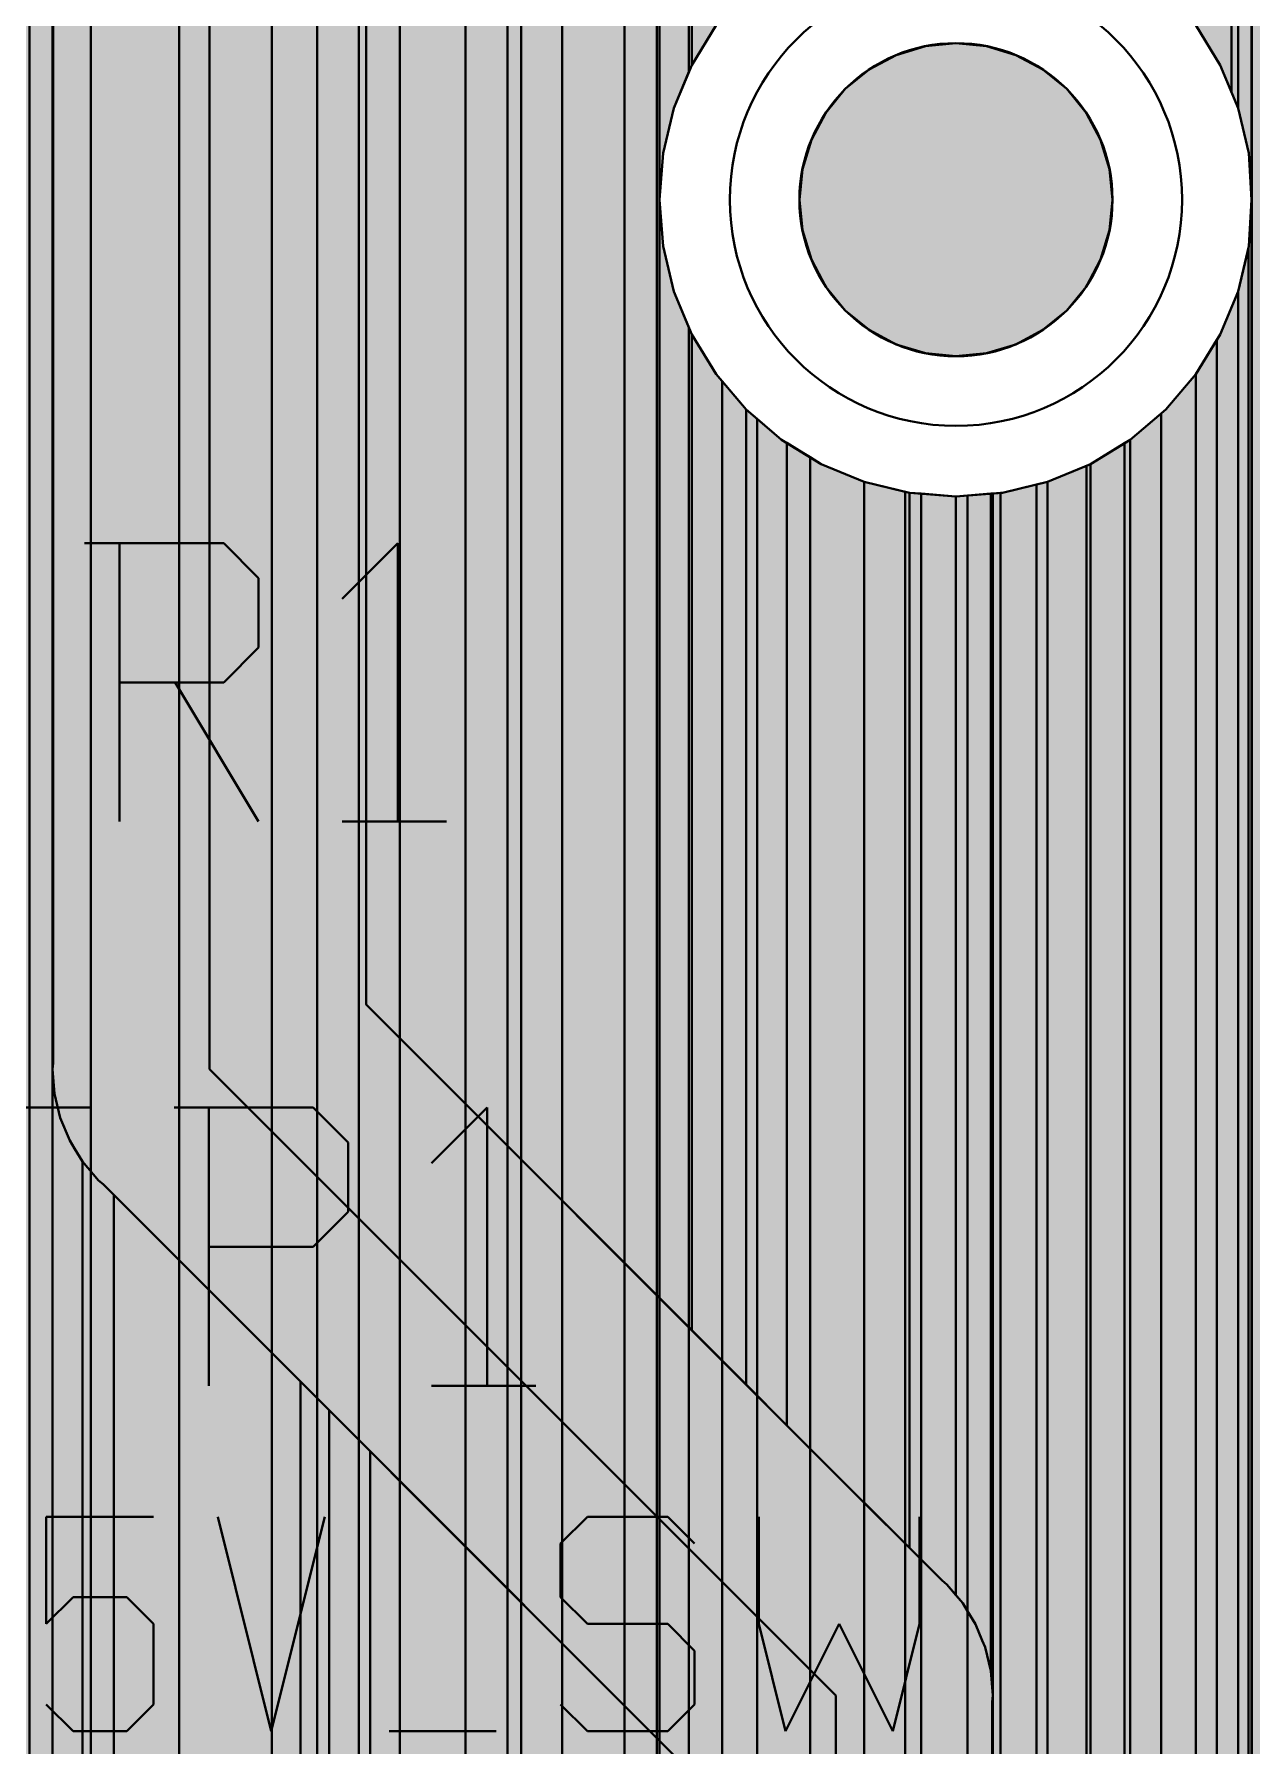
# Model space of a CAD drawing. Header units: millimetres. Extents: x 2 to 110, y 3 to 56.
# Drawn here: x 101.74 to 106.18, y 22.31 to 28.56 of the extents above; entities that cross this region are included whole.
import ezdxf

# ---------------------------------------------------------------- set-up
doc = ezdxf.new("R2010")
doc.units = ezdxf.units.MM
for name, color, linetype in [('bottom_copper', 7, 'Continuous'), ('drill_plated', 7, 'Continuous'), ('top_copper', 7, 'Continuous'), ('top_silk', 7, 'Continuous')]:
    doc.layers.add(name, color=color, linetype=linetype)

# ---------------------------------------------------------------- blocks, each defined once
blk = doc.blocks.new('Block2303')
at = {"layer": 'bottom_copper', "lineweight": 40}
for points in [[(1.0379, 0), (1.0371, 0), (1.0371, 28.6645), (1.0379, 28.6745), (1.0379, 0)], [(1.0371, 24.42), (1.0271, 24.5894), (0.9874, 24.7546), (0.9633, 24.8128), (0.9633, 26.5672), (0.9874, 26.6254), (1.0271, 26.7906), (1.0371, 26.96), (1.0371, 24.42)], [(0.9633, 24.8128), (0.9224, 24.9116), (0.8336, 25.0565), (0.8336, 26.3235), (0.9224, 26.4684), (0.9633, 26.5672), (0.9633, 24.8128)], [(1.0371, 0), (1.0254, 0), (1.0254, 24.2435), (1.0271, 24.2506), (1.0371, 24.42), (1.0371, 0)], [(1.0254, 0), (0.9101, 0), (0.9101, 23.9083), (0.9224, 23.9284), (0.9874, 24.0854), (1.0254, 24.2435), (1.0254, 0)], [(0.9101, 1.56), (0.9001, 1.7294), (0.8604, 1.8946), (0.8336, 1.9593), (0.8336, 23.7835), (0.9101, 23.9083), (0.9101, 1.56)], [(0.8336, 1.9593), (0.7954, 2.0516), (0.7066, 2.1965), (0.7066, 23.64), (0.7233, 23.6543), (0.8336, 23.7835), (0.8336, 1.9593)], [(0.7066, 2.1965), (0.5963, 2.3257), (0.5941, 2.3276), (0.5941, 23.544), (0.7066, 23.64), (0.7066, 2.1965)], [(0.5941, 2.3276), (0.4671, 2.436), (0.4342, 2.4562), (0.4342, 23.449), (0.4492, 23.4552), (0.5941, 23.544), (0.5941, 2.3276)], [(0.4342, 2.4562), (0.3222, 2.5248), (0.2513, 2.5542), (0.2513, 23.3804), (0.2922, 23.3902), (0.4342, 23.449), (0.4342, 2.4562)], [(0.2513, 2.5542), (0.1652, 2.5898), (0.1196, 2.6008), (0.1196, 23.3499), (0.127, 23.3505), (0.2513, 23.3804), (0.2513, 2.5542)], [(0, 2.6295), (-0.1694, 2.6428), (-0.1694, 23.3472), (-0.0424, 23.3372), (0, 23.3405), (0, 2.6295)], [(0.1196, 2.6008), (0, 2.6295), (0, 23.3405), (0.1196, 23.3499), (0.1196, 2.6008)]]:
    blk.add_hatch(color=7, dxfattribs=at).paths.add_polyline_path(points, flags=0)
at = {"layer": 'bottom_copper', "color": 7, "lineweight": 40}
for points in [[(1.0379, 0), (1.0371, 0), (1.0371, 28.6645), (1.0379, 28.6745), (1.0379, 0)], [(1.0371, 24.42), (1.0271, 24.5894), (0.9874, 24.7546), (0.9633, 24.8128), (0.9633, 26.5672), (0.9874, 26.6254), (1.0271, 26.7906), (1.0371, 26.96), (1.0371, 24.42)], [(0.9633, 24.8128), (0.9224, 24.9116), (0.8336, 25.0565), (0.8336, 26.3235), (0.9224, 26.4684), (0.9633, 26.5672), (0.9633, 24.8128)], [(1.0371, 0), (1.0254, 0), (1.0254, 24.2435), (1.0271, 24.2506), (1.0371, 24.42), (1.0371, 0)], [(1.0254, 0), (0.9101, 0), (0.9101, 23.9083), (0.9224, 23.9284), (0.9874, 24.0854), (1.0254, 24.2435), (1.0254, 0)], [(0.9101, 1.56), (0.9001, 1.7294), (0.8604, 1.8946), (0.8336, 1.9593), (0.8336, 23.7835), (0.9101, 23.9083), (0.9101, 1.56)], [(0.8336, 1.9593), (0.7954, 2.0516), (0.7066, 2.1965), (0.7066, 23.64), (0.7233, 23.6543), (0.8336, 23.7835), (0.8336, 1.9593)], [(0.7066, 2.1965), (0.5963, 2.3257), (0.5941, 2.3276), (0.5941, 23.544), (0.7066, 23.64), (0.7066, 2.1965)], [(0.5941, 2.3276), (0.4671, 2.436), (0.4342, 2.4562), (0.4342, 23.449), (0.4492, 23.4552), (0.5941, 23.544), (0.5941, 2.3276)], [(0.4342, 2.4562), (0.3222, 2.5248), (0.2513, 2.5542), (0.2513, 23.3804), (0.2922, 23.3902), (0.4342, 23.449), (0.4342, 2.4562)], [(0.2513, 2.5542), (0.1652, 2.5898), (0.1196, 2.6008), (0.1196, 23.3499), (0.127, 23.3505), (0.2513, 23.3804), (0.2513, 2.5542)], [(0, 2.6295), (-0.1694, 2.6428), (-0.1694, 23.3472), (-0.0424, 23.3372), (0, 23.3405), (0, 2.6295)], [(0.1196, 2.6008), (0, 2.6295), (0, 23.3405), (0.1196, 23.3499), (0.1196, 2.6008)]]:
    blk.add_lwpolyline(points, close=True, dxfattribs=at)
blk = doc.blocks.new('Block4108')
at = {"layer": 'bottom_copper', "lineweight": 40}
for points in [[(0, 2.436), (-0.1449, 2.5248), (-0.1497, 2.5268), (-0.1497, 38.899), (0, 38.899), (0, 2.436)], [(0.2395, 2.1965), (0.1292, 2.3257), (0, 2.436), (0, 38.899), (0.1693, 38.899), (0.2111, 38.8307), (0.2395, 38.7975), (0.2395, 2.1965)], [(0.3933, 1.8946), (0.3283, 2.0516), (0.2395, 2.1965), (0.2395, 38.7975), (0.289, 38.7395), (0.3802, 38.6616), (0.3933, 38.6536), (0.3933, 1.8946)], [(0.443, 1.56), (0.433, 1.7294), (0.3933, 1.8946), (0.3933, 38.6536), (0.443, 38.6232), (0.443, 1.56)], [(0.5933, 0), (0.443, 0), (0.443, 38.6232), (0.4825, 38.599), (0.5933, 38.5531), (0.5933, 0)], [(0.8207, 0), (0.5933, 0), (0.5933, 38.5531), (0.7099, 38.5251), (0.8207, 38.5163), (0.8207, 0)], [(0.9387, 2.0516), (0.8737, 1.8946), (0.834, 1.7294), (0.8207, 1.56), (0.8207, 38.5163), (0.8295, 38.5156), (0.9387, 38.5243), (0.9387, 2.0516)], [(0.9477, 2.0663), (0.9387, 2.0516), (0.9387, 38.5243), (0.9477, 38.525), (0.9477, 2.0663)], [(1.0552, 24.8862), (1.0007, 24.7546), (0.961, 24.5894), (0.9477, 24.42), (0.9477, 26.96), (0.961, 26.7906), (1.0007, 26.6254), (1.0552, 26.4938), (1.0552, 24.8862)], [(1.1765, 25.0823), (1.1545, 25.0565), (1.0657, 24.9116), (1.0552, 24.8862), (1.0552, 26.4938), (1.0657, 26.4684), (1.1545, 26.3235), (1.1765, 26.2977), (1.1765, 25.0823)], [(1.0552, 2.2289), (1.0275, 2.1965), (0.9477, 2.0663), (0.9477, 24.42), (0.961, 24.2506), (1.0007, 24.0854), (1.0552, 23.9538), (1.0552, 2.2289)], [(1.1765, 2.3587), (1.1378, 2.3257), (1.0552, 2.2289), (1.0552, 23.9538), (1.0657, 23.9284), (1.1545, 23.7835), (1.1765, 23.7577), (1.1765, 2.3587)], [(1.305, 2.4593), (1.267, 2.436), (1.1765, 2.3587), (1.1765, 23.7577), (1.2648, 23.6543), (1.305, 23.62), (1.305, 2.4593)], [(1.4985, 2.5607), (1.4119, 2.5248), (1.305, 2.4593), (1.305, 23.62), (1.394, 23.544), (1.4985, 23.48), (1.4985, 2.5607)], [(1.6959, 2.6203), (1.5689, 2.5898), (1.4985, 2.5607), (1.4985, 23.48), (1.5389, 23.4552), (1.6959, 23.3902), (1.6959, 2.6203)], [(1.8455, 2.6382), (1.7341, 2.6295), (1.6959, 2.6203), (1.6959, 23.3902), (1.8455, 23.3542), (1.8455, 2.6382)], [(1.9035, 2.6428), (1.8455, 2.6382), (1.8455, 23.3542), (1.8611, 23.3505), (1.9035, 23.3472), (1.9035, 2.6428)]]:
    blk.add_hatch(color=7, dxfattribs=at).paths.add_polyline_path(points, flags=0)
at = {"layer": 'bottom_copper', "color": 7, "lineweight": 40}
for points in [[(0, 2.436), (-0.1449, 2.5248), (-0.1497, 2.5268), (-0.1497, 38.899), (0, 38.899), (0, 2.436)], [(0.2395, 2.1965), (0.1292, 2.3257), (0, 2.436), (0, 38.899), (0.1693, 38.899), (0.2111, 38.8307), (0.2395, 38.7975), (0.2395, 2.1965)], [(0.3933, 1.8946), (0.3283, 2.0516), (0.2395, 2.1965), (0.2395, 38.7975), (0.289, 38.7395), (0.3802, 38.6616), (0.3933, 38.6536), (0.3933, 1.8946)], [(0.443, 1.56), (0.433, 1.7294), (0.3933, 1.8946), (0.3933, 38.6536), (0.443, 38.6232), (0.443, 1.56)], [(0.5933, 0), (0.443, 0), (0.443, 38.6232), (0.4825, 38.599), (0.5933, 38.5531), (0.5933, 0)], [(0.8207, 0), (0.5933, 0), (0.5933, 38.5531), (0.7099, 38.5251), (0.8207, 38.5163), (0.8207, 0)], [(0.9387, 2.0516), (0.8737, 1.8946), (0.834, 1.7294), (0.8207, 1.56), (0.8207, 38.5163), (0.8295, 38.5156), (0.9387, 38.5243), (0.9387, 2.0516)], [(0.9477, 2.0663), (0.9387, 2.0516), (0.9387, 38.5243), (0.9477, 38.525), (0.9477, 2.0663)], [(1.0552, 24.8862), (1.0007, 24.7546), (0.961, 24.5894), (0.9477, 24.42), (0.9477, 26.96), (0.961, 26.7906), (1.0007, 26.6254), (1.0552, 26.4938), (1.0552, 24.8862)], [(1.1765, 25.0823), (1.1545, 25.0565), (1.0657, 24.9116), (1.0552, 24.8862), (1.0552, 26.4938), (1.0657, 26.4684), (1.1545, 26.3235), (1.1765, 26.2977), (1.1765, 25.0823)], [(1.0552, 2.2289), (1.0275, 2.1965), (0.9477, 2.0663), (0.9477, 24.42), (0.961, 24.2506), (1.0007, 24.0854), (1.0552, 23.9538), (1.0552, 2.2289)], [(1.1765, 2.3587), (1.1378, 2.3257), (1.0552, 2.2289), (1.0552, 23.9538), (1.0657, 23.9284), (1.1545, 23.7835), (1.1765, 23.7577), (1.1765, 2.3587)], [(1.305, 2.4593), (1.267, 2.436), (1.1765, 2.3587), (1.1765, 23.7577), (1.2648, 23.6543), (1.305, 23.62), (1.305, 2.4593)], [(1.4985, 2.5607), (1.4119, 2.5248), (1.305, 2.4593), (1.305, 23.62), (1.394, 23.544), (1.4985, 23.48), (1.4985, 2.5607)], [(1.6959, 2.6203), (1.5689, 2.5898), (1.4985, 2.5607), (1.4985, 23.48), (1.5389, 23.4552), (1.6959, 23.3902), (1.6959, 2.6203)], [(1.8455, 2.6382), (1.7341, 2.6295), (1.6959, 2.6203), (1.6959, 23.3902), (1.8455, 23.3542), (1.8455, 2.6382)], [(1.9035, 2.6428), (1.8455, 2.6382), (1.8455, 23.3542), (1.8611, 23.3505), (1.9035, 23.3472), (1.9035, 2.6428)]]:
    blk.add_lwpolyline(points, close=True, dxfattribs=at)
blk = doc.blocks.new('Block5170')
at = {"layer": 'bottom_copper', "lineweight": 40}
for points in [[(1.7138, 2.5248), (1.5689, 2.436), (1.4397, 2.3257), (1.4397, 38.899), (1.7138, 38.899), (1.7138, 2.5248)], [(2.036, 2.6295), (1.8708, 2.5898), (1.7138, 2.5248), (1.7138, 38.899), (2.036, 38.899), (2.036, 2.6295)], [(2.3748, 2.6295), (2.2054, 2.6428), (2.036, 2.6295), (2.036, 38.899), (2.3748, 38.899), (2.3748, 2.6295)], [(2.54, 2.5898), (2.3748, 2.6295), (2.3748, 38.899), (2.54, 38.899), (2.54, 2.5898)], [(2.6922, 2.5268), (2.54, 2.5898), (2.54, 38.899), (2.6922, 38.899), (2.6922, 2.5268)]]:
    blk.add_hatch(color=7, dxfattribs=at).paths.add_polyline_path(points, flags=0)
at = {"layer": 'bottom_copper', "color": 7, "lineweight": 40}
for points in [[(1.7138, 2.5248), (1.5689, 2.436), (1.4397, 2.3257), (1.4397, 38.899), (1.7138, 38.899), (1.7138, 2.5248)], [(2.036, 2.6295), (1.8708, 2.5898), (1.7138, 2.5248), (1.7138, 38.899), (2.036, 38.899), (2.036, 2.6295)], [(2.3748, 2.6295), (2.2054, 2.6428), (2.036, 2.6295), (2.036, 38.899), (2.3748, 38.899), (2.3748, 2.6295)], [(2.54, 2.5898), (2.3748, 2.6295), (2.3748, 38.899), (2.54, 38.899), (2.54, 2.5898)], [(2.6922, 2.5268), (2.54, 2.5898), (2.54, 38.899), (2.6922, 38.899), (2.6922, 2.5268)]]:
    blk.add_lwpolyline(points, close=True, dxfattribs=at)
blk = doc.blocks.new('Block63145')
at = {"layer": 'top_copper', "lineweight": 40}
for points in [[(1.711, 17.1629), (1.6741, 17.1782), (1.6352, 17.1876), (1.5954, 17.1907), (1.5854, 17.1899), (1.4141, 17.1899), (1.4141, 25.293), (1.5897, 25.293), (1.6046, 25.2918), (1.6643, 25.2965), (1.711, 25.3077), (1.711, 17.1629)], [(1.3644, 24.7386), (1.2994, 24.8956), (1.2106, 25.0405), (1.2106, 25.293), (1.3644, 25.293), (1.3644, 24.7386)], [(1.4141, 24.404), (1.4041, 24.5734), (1.3644, 24.7386), (1.3644, 25.293), (1.4141, 25.293), (1.4141, 24.404)], [(1.4141, 17.1899), (1.3644, 17.1899), (1.3644, 24.0694), (1.4041, 24.2346), (1.4141, 24.404), (1.4141, 17.1899)], [(1.3644, 17.1899), (1.2106, 17.1899), (1.2106, 23.7675), (1.2994, 23.9124), (1.3644, 24.0694), (1.3644, 17.1899)], [(1.2106, 17.1899), (1.0836, 17.1899), (1.0836, 23.624), (1.1003, 23.6383), (1.2106, 23.7675), (1.2106, 17.1899)], [(1.0836, 17.1899), (0.9499, 17.1899), (0.9499, 23.515), (0.9711, 23.528), (1.0836, 23.624), (1.0836, 17.1899)], [(0, 19.6478), (-0.2825, 19.9303), (-0.2825, 23.5161), (-0.157, 23.4392), (0, 23.3742), (0, 19.6478)], [(0.9499, 17.1899), (0.8262, 17.1899), (0.8262, 23.4392), (0.9499, 23.515), (0.9499, 17.1899)], [(0.8262, 17.1899), (0.6692, 17.1899), (0.6692, 23.3742), (0.8262, 23.4392), (0.8262, 17.1899)], [(0.1652, 19.4826), (0, 19.6478), (0, 23.3742), (0.1652, 23.3345), (0.1652, 19.4826)], [(0.6692, 17.1899), (0.4689, 17.1899), (0.4689, 23.3317), (0.504, 23.3345), (0.6692, 23.3742), (0.6692, 17.1899)], [(0.3346, 19.31), (0.301, 19.3494), (0.2839, 19.3639), (0.1652, 19.4826), (0.1652, 23.3345), (0.3346, 23.3212), (0.3346, 19.31)], [(0.4618, 19.0337), (0.4408, 19.1211), (0.4307, 19.1455), (0.4064, 19.2043), (0.3772, 19.2518), (0.3594, 19.281), (0.3346, 19.31), (0.3346, 23.3212), (0.4618, 23.3312), (0.4618, 19.0337)], [(0.4689, 18.944), (0.4618, 19.0337), (0.4618, 23.3312), (0.4689, 23.3317), (0.4689, 18.944)], [(0.4689, 17.1899), (0.4671, 17.1899), (0.4671, 18.9216), (0.4689, 18.944), (0.4689, 17.1899)]]:
    blk.add_hatch(color=7, dxfattribs=at).paths.add_polyline_path(points, flags=0)
at = {"layer": 'top_copper', "color": 7, "lineweight": 40}
for points in [[(1.711, 17.1629), (1.6741, 17.1782), (1.6352, 17.1876), (1.5954, 17.1907), (1.5854, 17.1899), (1.4141, 17.1899), (1.4141, 25.293), (1.5897, 25.293), (1.6046, 25.2918), (1.6643, 25.2965), (1.711, 25.3077), (1.711, 17.1629)], [(1.3644, 24.7386), (1.2994, 24.8956), (1.2106, 25.0405), (1.2106, 25.293), (1.3644, 25.293), (1.3644, 24.7386)], [(1.4141, 24.404), (1.4041, 24.5734), (1.3644, 24.7386), (1.3644, 25.293), (1.4141, 25.293), (1.4141, 24.404)], [(1.4141, 17.1899), (1.3644, 17.1899), (1.3644, 24.0694), (1.4041, 24.2346), (1.4141, 24.404), (1.4141, 17.1899)], [(1.3644, 17.1899), (1.2106, 17.1899), (1.2106, 23.7675), (1.2994, 23.9124), (1.3644, 24.0694), (1.3644, 17.1899)], [(1.2106, 17.1899), (1.0836, 17.1899), (1.0836, 23.624), (1.1003, 23.6383), (1.2106, 23.7675), (1.2106, 17.1899)], [(1.0836, 17.1899), (0.9499, 17.1899), (0.9499, 23.515), (0.9711, 23.528), (1.0836, 23.624), (1.0836, 17.1899)], [(0, 19.6478), (-0.2825, 19.9303), (-0.2825, 23.5161), (-0.157, 23.4392), (0, 23.3742), (0, 19.6478)], [(0.9499, 17.1899), (0.8262, 17.1899), (0.8262, 23.4392), (0.9499, 23.515), (0.9499, 17.1899)], [(0.8262, 17.1899), (0.6692, 17.1899), (0.6692, 23.3742), (0.8262, 23.4392), (0.8262, 17.1899)], [(0.1652, 19.4826), (0, 19.6478), (0, 23.3742), (0.1652, 23.3345), (0.1652, 19.4826)], [(0.6692, 17.1899), (0.4689, 17.1899), (0.4689, 23.3317), (0.504, 23.3345), (0.6692, 23.3742), (0.6692, 17.1899)], [(0.3346, 19.31), (0.301, 19.3494), (0.2839, 19.3639), (0.1652, 19.4826), (0.1652, 23.3345), (0.3346, 23.3212), (0.3346, 19.31)], [(0.4618, 19.0337), (0.4408, 19.1211), (0.4307, 19.1455), (0.4064, 19.2043), (0.3772, 19.2518), (0.3594, 19.281), (0.3346, 19.31), (0.3346, 23.3212), (0.4618, 23.3312), (0.4618, 19.0337)], [(0.4689, 18.944), (0.4618, 19.0337), (0.4618, 23.3312), (0.4689, 23.3317), (0.4689, 18.944)], [(0.4689, 17.1899), (0.4671, 17.1899), (0.4671, 18.9216), (0.4689, 18.944), (0.4689, 17.1899)]]:
    blk.add_lwpolyline(points, close=True, dxfattribs=at)
blk = doc.blocks.new('Block65140')
at = {"layer": 'top_copper', "lineweight": 40}
for points in [[(0, 0), (-1.0707, 1.0707), (-1.0707, 5.9457), (-0.3004, 5.1754), (-0.2967, 5.1599), (-0.2737, 5.1045), (-0.2424, 5.0534), (-0.2034, 5.0078), (-0.1578, 4.9688), (-0.1067, 4.9375), (-0.0513, 4.9145), (0, 4.9022), (0, 0)], [(0.118, 4.4996), (0.053, 4.3426), (0.0133, 4.1774), (0, 4.008), (0, 4.9022), (0.007, 4.9005), (0.0668, 4.897), (0.118, 4.897), (0.118, 4.4996)], [(0.3171, 4.7737), (0.2068, 4.6445), (0.118, 4.4996), (0.118, 4.897), (0.1209, 4.897), (0.1358, 4.8958), (0.1507, 4.897), (0.3171, 4.897), (0.3171, 4.7737)], [(0.118, -0.118), (0, 0), (0, 4.008), (0.0133, 3.8386), (0.053, 3.6734), (0.118, 3.5164), (0.118, -0.118)], [(0.3171, -0.3171), (0.118, -0.118), (0.118, 3.5164), (0.2068, 3.3715), (0.3171, 3.2423), (0.3171, -0.3171)], [(0.4657, -0.4657), (0.3171, -0.3171), (0.3171, 3.2423), (0.4463, 3.132), (0.4657, 3.1201), (0.4657, -0.4657)]]:
    blk.add_hatch(color=7, dxfattribs=at).paths.add_polyline_path(points, flags=0)
at = {"layer": 'top_copper', "color": 7, "lineweight": 40}
for points in [[(0, 0), (-1.0707, 1.0707), (-1.0707, 5.9457), (-0.3004, 5.1754), (-0.2967, 5.1599), (-0.2737, 5.1045), (-0.2424, 5.0534), (-0.2034, 5.0078), (-0.1578, 4.9688), (-0.1067, 4.9375), (-0.0513, 4.9145), (0, 4.9022), (0, 0)], [(0.118, 4.4996), (0.053, 4.3426), (0.0133, 4.1774), (0, 4.008), (0, 4.9022), (0.007, 4.9005), (0.0668, 4.897), (0.118, 4.897), (0.118, 4.4996)], [(0.3171, 4.7737), (0.2068, 4.6445), (0.118, 4.4996), (0.118, 4.897), (0.1209, 4.897), (0.1358, 4.8958), (0.1507, 4.897), (0.3171, 4.897), (0.3171, 4.7737)], [(0.118, -0.118), (0, 0), (0, 4.008), (0.0133, 3.8386), (0.053, 3.6734), (0.118, 3.5164), (0.118, -0.118)], [(0.3171, -0.3171), (0.118, -0.118), (0.118, 3.5164), (0.2068, 3.3715), (0.3171, 3.2423), (0.3171, -0.3171)], [(0.4657, -0.4657), (0.3171, -0.3171), (0.3171, 3.2423), (0.4463, 3.132), (0.4657, 3.1201), (0.4657, -0.4657)]]:
    blk.add_lwpolyline(points, close=True, dxfattribs=at)
blk = doc.blocks.new('Block65902')
at = {"layer": 'top_copper', "lineweight": 40}
for points in [[(0.4225, 3.9388), (0.3385, 4.0106), (0.3385, 17.6416), (0.4225, 17.5576), (0.4225, 3.9388)], [(0.4243, 11.9729), (0.4225, 11.9505), (0.4225, 17.5576), (0.4243, 17.5558), (0.4243, 11.9729)], [(0.532, 3.7989), (0.5037, 3.8451), (0.4266, 3.9353), (0.4225, 3.9388), (0.4225, 11.9505), (0.4296, 11.8608), (0.4506, 11.7734), (0.485, 11.6902), (0.5029, 11.6611), (0.532, 11.6135), (0.532, 3.7989)], [(0.6458, 3.4005), (0.6388, 3.5188), (0.6111, 3.6342), (0.5657, 3.7439), (0.532, 3.7989), (0.532, 11.6135), (0.5904, 11.5451), (0.6075, 11.5306), (0.6458, 11.4923), (0.6458, 3.4005)], [(1.3272, 0.1362), (1.191, 0), (0.6458, 0), (0.6458, 11.4923), (1.3272, 10.8109), (1.3272, 0.1362)], [(1.4323, 7.8625), (1.4019, 7.8366), (1.3759, 7.8062), (1.355, 7.7721), (1.3397, 7.7352), (1.3304, 7.6963), (1.3272, 7.6564), (1.3272, 10.8109), (1.4323, 10.7058), (1.4323, 7.8625)], [(1.582, 7.9112), (1.5422, 7.9081), (1.5033, 7.8987), (1.4664, 7.8834), (1.4323, 7.8625), (1.4323, 10.7058), (1.582, 10.5561), (1.582, 7.9112)], [(2.7103, 7.9104), (1.592, 7.9104), (1.582, 7.9112), (1.582, 10.5561), (2.7103, 9.4278), (2.7103, 7.9104)]]:
    blk.add_hatch(color=7, dxfattribs=at).paths.add_polyline_path(points, flags=0)
at = {"layer": 'top_copper', "color": 7, "lineweight": 40}
for points in [[(0.4225, 3.9388), (0.3385, 4.0106), (0.3385, 17.6416), (0.4225, 17.5576), (0.4225, 3.9388)], [(0.4243, 11.9729), (0.4225, 11.9505), (0.4225, 17.5576), (0.4243, 17.5558), (0.4243, 11.9729)], [(0.532, 3.7989), (0.5037, 3.8451), (0.4266, 3.9353), (0.4225, 3.9388), (0.4225, 11.9505), (0.4296, 11.8608), (0.4506, 11.7734), (0.485, 11.6902), (0.5029, 11.6611), (0.532, 11.6135), (0.532, 3.7989)], [(0.6458, 3.4005), (0.6388, 3.5188), (0.6111, 3.6342), (0.5657, 3.7439), (0.532, 3.7989), (0.532, 11.6135), (0.5904, 11.5451), (0.6075, 11.5306), (0.6458, 11.4923), (0.6458, 3.4005)], [(1.3272, 0.1362), (1.191, 0), (0.6458, 0), (0.6458, 11.4923), (1.3272, 10.8109), (1.3272, 0.1362)], [(1.4323, 7.8625), (1.4019, 7.8366), (1.3759, 7.8062), (1.355, 7.7721), (1.3397, 7.7352), (1.3304, 7.6963), (1.3272, 7.6564), (1.3272, 10.8109), (1.4323, 10.7058), (1.4323, 7.8625)], [(1.582, 7.9112), (1.5422, 7.9081), (1.5033, 7.8987), (1.4664, 7.8834), (1.4323, 7.8625), (1.4323, 10.7058), (1.582, 10.5561), (1.582, 7.9112)], [(2.7103, 7.9104), (1.592, 7.9104), (1.582, 7.9112), (1.582, 10.5561), (2.7103, 9.4278), (2.7103, 7.9104)]]:
    blk.add_lwpolyline(points, close=True, dxfattribs=at)

msp = doc.modelspace()

# ---------------------------------------------------------------- hatches: boundary and pattern name
at = {"layer": 'bottom_copper', "lineweight": 40}
msp.add_hatch(color=7, dxfattribs=at).paths.add_polyline_path([(105.6615, 27.8465), (105.629, 27.7393), (105.5762, 27.6405), (105.5051, 27.5539), (105.4185, 27.4828), (105.3197, 27.43), (105.2125, 27.3975), (105.101, 27.3865), (104.9895, 27.3975), (104.8823, 27.43), (104.7835, 27.4828), (104.6969, 27.5539), (104.6258, 27.6405), (104.573, 27.7393), (104.5405, 27.8465), (104.5295, 27.958), (104.5405, 28.0695), (104.573, 28.1767), (104.6258, 28.2755), (104.6969, 28.3621), (104.7835, 28.4332), (104.8823, 28.486), (104.9895, 28.5185), (105.101, 28.5295), (105.2125, 28.5185), (105.3197, 28.486), (105.4185, 28.4332), (105.5051, 28.3621), (105.5762, 28.2755), (105.629, 28.1767), (105.6615, 28.0695), (105.6725, 27.958), (105.6615, 27.8465)], flags=0)
at = {"layer": 'drill_plated', "lineweight": 40}
msp.add_hatch(color=7, dxfattribs=at).paths.add_polyline_path([(105.6615, 27.8465), (105.629, 27.7393), (105.5762, 27.6405), (105.5051, 27.5539), (105.4185, 27.4828), (105.3197, 27.43), (105.2125, 27.3975), (105.101, 27.3865), (104.9895, 27.3975), (104.8823, 27.43), (104.7835, 27.4828), (104.6969, 27.5539), (104.6258, 27.6405), (104.573, 27.7393), (104.5405, 27.8465), (104.5295, 27.958), (104.5405, 28.0695), (104.573, 28.1767), (104.6258, 28.2755), (104.6969, 28.3621), (104.7835, 28.4332), (104.8823, 28.486), (104.9895, 28.5185), (105.101, 28.5295), (105.2125, 28.5185), (105.3197, 28.486), (105.4185, 28.4332), (105.5051, 28.3621), (105.5762, 28.2755), (105.629, 28.1767), (105.6615, 28.0695), (105.6725, 27.958), (105.6615, 27.8465)], flags=0)
at = {"layer": 'top_copper', "lineweight": 40}
msp.add_hatch(color=7, dxfattribs=at).paths.add_polyline_path([(105.6615, 27.8465), (105.629, 27.7393), (105.5762, 27.6405), (105.5051, 27.5539), (105.4185, 27.4828), (105.3197, 27.43), (105.2125, 27.3975), (105.101, 27.3865), (104.9895, 27.3975), (104.8823, 27.43), (104.7835, 27.4828), (104.6969, 27.5539), (104.6258, 27.6405), (104.573, 27.7393), (104.5405, 27.8465), (104.5295, 27.958), (104.5405, 28.0695), (104.573, 28.1767), (104.6258, 28.2755), (104.6969, 28.3621), (104.7835, 28.4332), (104.8823, 28.486), (104.9895, 28.5185), (105.101, 28.5295), (105.2125, 28.5185), (105.3197, 28.486), (105.4185, 28.4332), (105.5051, 28.3621), (105.5762, 28.2755), (105.629, 28.1767), (105.6615, 28.0695), (105.6725, 27.958), (105.6615, 27.8465)], flags=0)

# ---------------------------------------------------------------- linework, layer by layer
at = {"layer": 'bottom_copper', "color": 7, "lineweight": 40}
for p, q in [((102.9208, 6.0648), (102.9208, 42.437)), ((102.9208, 42.437), (102.9208, 6.0648)), ((104.225, 28.5945), (104.1362, 28.4496)), ((106.0658, 28.4496), (105.977, 28.5945)), ((104.1362, 28.4496), (104.0712, 28.2926)), ((106.1308, 28.2926), (106.0658, 28.4496)), ((104.0712, 28.2926), (104.0315, 28.1274)), ((106.1705, 28.1274), (106.1308, 28.2926)), ((104.0315, 28.1274), (104.0182, 27.958)), ((106.1805, 27.958), (106.1705, 28.1274)), ((104.0182, 27.958), (104.0315, 27.7886)), ((106.1705, 27.7886), (106.1805, 27.958)), ((104.0315, 27.7886), (104.0712, 27.6234)), ((106.1308, 27.6234), (106.1705, 27.7886)), ((104.0712, 27.6234), (104.1362, 27.4664)), ((106.0658, 27.4664), (106.1308, 27.6234)), ((104.1362, 27.4664), (104.225, 27.3215)), ((105.977, 27.3215), (106.0658, 27.4664)), ((104.225, 27.3215), (104.3353, 27.1923)), ((105.8667, 27.1923), (105.977, 27.3215)), ((104.3353, 27.1923), (104.4645, 27.082)), ((105.7375, 27.082), (105.8667, 27.1923)), ((104.4645, 27.082), (104.6094, 26.9932)), ((105.5926, 26.9932), (105.7375, 27.082)), ((104.6094, 26.9932), (104.7664, 26.9282)), ((105.4356, 26.9282), (105.5926, 26.9932)), ((104.7664, 26.9282), (104.9316, 26.8885)), ((105.2704, 26.8885), (105.4356, 26.9282)), ((104.9316, 26.8885), (104.974, 26.8852)), ((104.974, 6.1808), (104.974, 26.8852)), ((104.974, 26.8852), (105.101, 26.8752)), ((104.974, 26.8852), (104.974, 6.1808)), ((105.101, 26.8752), (105.2704, 26.8885))]:
    msp.add_line(p, q, dxfattribs=at)
msp.add_lwpolyline([(105.6615, 27.8465), (105.629, 27.7393), (105.5762, 27.6405), (105.5051, 27.5539), (105.4185, 27.4828), (105.3197, 27.43), (105.2125, 27.3975), (105.101, 27.3865), (104.9895, 27.3975), (104.8823, 27.43), (104.7835, 27.4828), (104.6969, 27.5539), (104.6258, 27.6405), (104.573, 27.7393), (104.5405, 27.8465), (104.5295, 27.958), (104.5405, 28.0695), (104.573, 28.1767), (104.6258, 28.2755), (104.6969, 28.3621), (104.7835, 28.4332), (104.8823, 28.486), (104.9895, 28.5185), (105.101, 28.5295), (105.2125, 28.5185), (105.3197, 28.486), (105.4185, 28.4332), (105.5051, 28.3621), (105.5762, 28.2755), (105.629, 28.1767), (105.6615, 28.0695), (105.6725, 27.958), (105.6615, 27.8465)], close=True, dxfattribs=at)
for major_axis in [(0.8255, 0), (0.5715, 0)]:
    msp.add_ellipse((105.101, 27.958), major_axis=major_axis, ratio=1, dxfattribs=at)
at = {"layer": 'drill_plated', "color": 7, "lineweight": 40}
msp.add_lwpolyline([(105.6615, 27.8465), (105.629, 27.7393), (105.5762, 27.6405), (105.5051, 27.5539), (105.4185, 27.4828), (105.3197, 27.43), (105.2125, 27.3975), (105.101, 27.3865), (104.9895, 27.3975), (104.8823, 27.43), (104.7835, 27.4828), (104.6969, 27.5539), (104.6258, 27.6405), (104.573, 27.7393), (104.5405, 27.8465), (104.5295, 27.958), (104.5405, 28.0695), (104.573, 28.1767), (104.6258, 28.2755), (104.6969, 28.3621), (104.7835, 28.4332), (104.8823, 28.486), (104.9895, 28.5185), (105.101, 28.5295), (105.2125, 28.5185), (105.3197, 28.486), (105.4185, 28.4332), (105.5051, 28.3621), (105.5762, 28.2755), (105.629, 28.1767), (105.6615, 28.0695), (105.6725, 27.958), (105.6615, 27.8465)], close=True, dxfattribs=at)
msp.add_ellipse((105.101, 27.958), major_axis=(0.5715, 0), ratio=1, dxfattribs=at)
at = {"layer": 'top_copper', "color": 7, "lineweight": 40}
for p, q in [((102.376, 24.784), (102.376, 30.626)), ((101.8045, 30.3893), (101.8045, 24.8064)), ((102.9475, 25.0207), (102.9475, 29.8957)), ((104.225, 28.5945), (104.1362, 28.4496)), ((106.0658, 28.4496), (105.977, 28.5945)), ((104.1362, 28.4496), (104.0712, 28.2926)), ((106.1308, 28.2926), (106.0658, 28.4496)), ((104.0712, 28.2926), (104.0315, 28.1274)), ((106.1705, 28.1274), (106.1308, 28.2926)), ((104.0315, 28.1274), (104.0182, 27.958)), ((106.1805, 27.958), (106.1705, 28.1274)), ((104.0182, 27.958), (104.0315, 27.7886)), ((106.1705, 27.7886), (106.1805, 27.958)), ((104.0315, 27.7886), (104.0712, 27.6234)), ((106.1308, 27.6234), (106.1705, 27.7886)), ((104.0712, 27.6234), (104.1362, 27.4664)), ((106.0658, 27.4664), (106.1308, 27.6234)), ((104.1362, 27.4664), (104.225, 27.3215)), ((105.977, 27.3215), (106.0658, 27.4664)), ((104.225, 27.3215), (104.3353, 27.1923)), ((105.8667, 27.1923), (105.977, 27.3215)), ((104.3353, 27.1923), (104.4645, 27.082)), ((105.7375, 27.082), (105.8667, 27.1923)), ((104.4645, 27.082), (104.4839, 27.0701)), ((104.4839, 23.4843), (104.4839, 27.0701)), ((104.4839, 27.0701), (104.6094, 26.9932)), ((104.4839, 27.0701), (104.4839, 23.4843)), ((105.5926, 26.9932), (105.7375, 27.082)), ((104.6094, 26.9932), (104.7664, 26.9282)), ((105.4356, 26.9282), (105.5926, 26.9932)), ((104.7664, 26.9282), (104.9316, 26.8885)), ((105.2704, 26.8885), (105.4356, 26.9282)), ((104.9316, 26.8885), (105.101, 26.8752)), ((105.101, 26.8752), (105.2704, 26.8885)), ((104.4839, 23.4843), (102.9475, 25.0207)), ((101.8045, 24.8064), (101.8027, 24.784)), ((101.8027, 24.784), (101.8098, 24.6943)), ((104.662, 22.498), (102.376, 24.784)), ((101.8098, 24.6943), (101.8308, 24.6069)), ((101.8308, 24.6069), (101.8652, 24.5237)), ((101.8652, 24.5237), (101.8831, 24.4946)), ((101.8831, 24.4946), (101.9122, 24.447)), ((101.9122, 24.447), (101.9706, 24.3786)), ((101.9706, 24.3786), (101.9877, 24.3641)), ((101.9877, 24.3641), (104.0905, 22.2613)), ((105.0503, 22.9179), (104.4839, 23.4843)), ((105.0674, 22.9034), (105.0503, 22.9179)), ((105.1258, 22.835), (105.0674, 22.9034)), ((105.1436, 22.8058), (105.1258, 22.835)), ((105.1728, 22.7583), (105.1436, 22.8058)), ((105.1971, 22.6995), (105.1728, 22.7583)), ((105.2072, 22.6751), (105.1971, 22.6995)), ((105.2282, 22.5877), (105.2072, 22.6751)), ((105.2353, 22.498), (105.2282, 22.5877)), ((104.662, 19.5399), (104.662, 22.498)), ((105.2335, 22.4756), (105.2353, 22.498)), ((105.2335, 20.7439), (105.2335, 22.4756))]:
    msp.add_line(p, q, dxfattribs=at)
msp.add_lwpolyline([(105.6615, 27.8465), (105.629, 27.7393), (105.5762, 27.6405), (105.5051, 27.5539), (105.4185, 27.4828), (105.3197, 27.43), (105.2125, 27.3975), (105.101, 27.3865), (104.9895, 27.3975), (104.8823, 27.43), (104.7835, 27.4828), (104.6969, 27.5539), (104.6258, 27.6405), (104.573, 27.7393), (104.5405, 27.8465), (104.5295, 27.958), (104.5405, 28.0695), (104.573, 28.1767), (104.6258, 28.2755), (104.6969, 28.3621), (104.7835, 28.4332), (104.8823, 28.486), (104.9895, 28.5185), (105.101, 28.5295), (105.2125, 28.5185), (105.3197, 28.486), (105.4185, 28.4332), (105.5051, 28.3621), (105.5762, 28.2755), (105.629, 28.1767), (105.6615, 28.0695), (105.6725, 27.958), (105.6615, 27.8465)], close=True, dxfattribs=at)
for major_axis in [(0.8255, 0), (0.5715, 0)]:
    msp.add_ellipse((105.101, 27.958), major_axis=major_axis, ratio=1, dxfattribs=at)
at = {"layer": 'top_silk', "color": 7, "lineweight": 40}
for p, q in [((101.9199, 26.704), (102.4279, 26.704)), ((102.0469, 26.704), (102.0469, 25.688)), ((102.4279, 26.704), (102.5549, 26.577)), ((102.8597, 26.5008), (103.0629, 26.704)), ((103.0629, 26.704), (103.0629, 25.688)), ((102.5549, 26.577), (102.5549, 26.323)), ((102.4279, 26.196), (102.5549, 26.323)), ((102.0469, 26.196), (102.4279, 26.196)), ((102.2501, 26.196), (102.5549, 25.688)), ((102.8597, 25.688), (103.2407, 25.688)), ((101.4339, 24.6442), (101.9419, 24.6442)), ((102.2467, 24.6442), (102.7547, 24.6442)), ((102.3737, 24.6442), (102.3737, 23.6282)), ((102.7547, 24.6442), (102.8817, 24.5172)), ((103.1865, 24.441), (103.3897, 24.6442)), ((103.3897, 24.6442), (103.3897, 23.6282)), ((102.8817, 24.5172), (102.8817, 24.2632)), ((102.7547, 24.1362), (102.8817, 24.2632)), ((102.3737, 24.1362), (102.7547, 24.1362)), ((103.1865, 23.6282), (103.5675, 23.6282)), ((101.7799, 23.1504), (102.1711, 23.1504)), ((101.7799, 23.1504), (101.7799, 22.7593)), ((102.4058, 23.1504), (102.6013, 22.3681)), ((102.6013, 22.3681), (102.7969, 23.1504)), ((103.6575, 23.0526), (103.7553, 23.1504)), ((103.7553, 23.1504), (104.0486, 23.1504)), ((104.0486, 23.1504), (104.1464, 23.0526)), ((104.3811, 23.1504), (104.3811, 22.7593)), ((104.9679, 22.7593), (104.9679, 23.1504)), ((103.6575, 23.0526), (103.6575, 22.8571)), ((101.7799, 22.7593), (101.8777, 22.8571)), ((101.8777, 22.8571), (102.0733, 22.8571)), ((102.0733, 22.8571), (102.1711, 22.7593)), ((103.6575, 22.8571), (103.7553, 22.7593)), ((102.1711, 22.7593), (102.1711, 22.4659)), ((103.7553, 22.7593), (104.0486, 22.7593)), ((104.0486, 22.7593), (104.1464, 22.6615)), ((104.3811, 22.7593), (104.4789, 22.3681)), ((104.4789, 22.3681), (104.6745, 22.7593)), ((104.6745, 22.7593), (104.8701, 22.3681)), ((104.8701, 22.3681), (104.9679, 22.7593)), ((104.1464, 22.6615), (104.1464, 22.4659)), ((101.7799, 22.4659), (101.8777, 22.3681)), ((102.0733, 22.3681), (102.1711, 22.4659)), ((103.6575, 22.4659), (103.7553, 22.3681)), ((104.0486, 22.3681), (104.1464, 22.4659)), ((101.8777, 22.3681), (102.0733, 22.3681)), ((103.0316, 22.3681), (103.4228, 22.3681)), ((103.7553, 22.3681), (104.0486, 22.3681))]:
    msp.add_line(p, q, dxfattribs=at)

# ---------------------------------------------------------------- block references
at = {"layer": 'bottom_copper'}
for name, p in [('Block2303', (105.1434, 3.538)), ('Block4108', (103.0705, 3.538)), ('Block5170', (100.2286, 3.538))]:
    msp.add_blockref(name, p, dxfattribs=at)
at = {"layer": 'top_copper'}
for name, p in [('Block65902', (101.3802, 12.8335)), ('Block65140', (104.0182, 23.95)), ('Block63145', (104.7664, 3.554))]:
    msp.add_blockref(name, p, dxfattribs=at)

doc.saveas('drawing.dxf')
